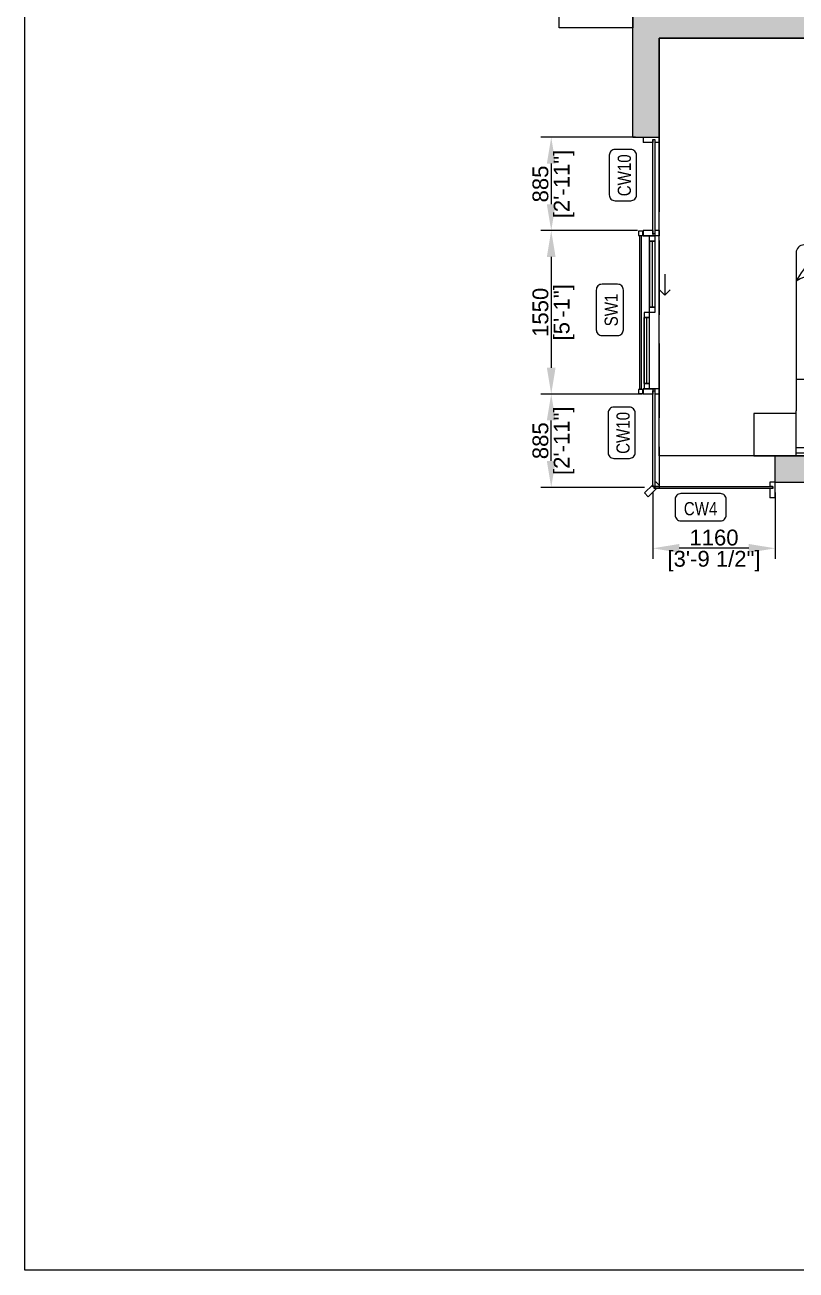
# Model space of a CAD drawing. Header units: millimetres. Extents: x 91566 to 131129, y 141753 to 207061.
# Drawn here: x 91566 to 98883, y 141753 to 153563 of the extents above; entities that cross this region are included whole.
import ezdxf
from ezdxf.enums import TextEntityAlignment as Align

# ---------------------------------------------------------------- set-up
doc = ezdxf.new("R2010")
doc.units = ezdxf.units.MM
doc.linetypes.add('Hidden Line', pattern=[978.055558, 705.555558, -272.5])
for name, color, linetype in [('A-Dimensions', 4, 'Continuous'), ('A-Elevation 10', 8, 'Continuous'), ('A-Furniture', 8, 'Continuous'), ('A-Hatch', 252, 'Continuous'), ('A-Room Boundary', 44, 'Continuous'), ('A-Text Main', 44, 'Continuous'), ('A-Window', 4, 'Continuous')]:
    doc.layers.add(name, color=color, linetype=linetype)
doc.layers.add('A-Wall', color=240, linetype='Continuous', lineweight=35)
doc.styles.add('2024-08-29_TOWER-A$0$simplex-0.8', font='simplex.shx', dxfattribs={"width": 0.8})
doc.styles.add('3BHK  WEST_UN-2$0$2024-08-30_TOWER-C$0$simplex-0.8', font='simplex.shx', dxfattribs={"width": 0.8})
doc.styles.add('ARIAL', font='ARIALN.TTF')
doc.styles.add('S', font='arial.ttf', dxfattribs={"height": 150})
doc.dimstyles.new('DIMSMALL', dxfattribs={"dimtxt": 150, "dimasz": 250, "dimexe": 100, "dimexo": 100, "dimgap": 25, "dimtad": 1, "dimdec": 0, "dimzin": 0, "dimdsep": 46, "dimtxsty": 'S', "dimcen": 0, "dimdle": 100, "dimclrd": 8, "dimclre": 8, "dimclrt": 256, "dimazin": 0, "dimtfac": 1, "dimtdec": 0, "dimtix": 1, "dimtmove": 0, "dimatfit": 3, "dimldrblk": '12_DatumFilled', "dimfxl": 1, "dimtolj": 1, "dimtzin": 0, "dimlwd": -1, "dimlwe": -1, "dimarcsym": 1})

# ---------------------------------------------------------------- blocks, each defined once
blk = doc.blocks.new('A$C0250d95e')
at = {"layer": 'A-Window', "linetype": 'Continuous'}
for p, q in [((-1050, 3020), (-1200, 3020)), ((-1200, 3020), (-1200, 2970)), ((-1110, 2970), (-1200, 2970)), ((-1110, 2995), (-1110, 2970)), ((-1090, 2995), (-1110, 2995)), ((-1090, 2995), (-1090, 2970)), ((-1050, 2970), (-1090, 2970)), ((-1050, 3020), (-1050, 2970)), ((-1200, 2135), (-1200, 2085)), ((-1110, 2135), (-1200, 2135)), ((-1110, 2135), (-1110, 2085)), ((-1090, 2135), (-1090, 2085)), ((-1050, 2135), (-1090, 2135)), ((-1050, 2135), (-1050, 2085)), ((-1090, 2085), (-1200, 2085)), ((-1200, 2085), (-1090, 2085)), ((-1110, 2085), (-1200, 2085)), ((-1140, 2035), (-1140, 1410)), ((-1115, 2035), (-1115, 1410)), ((-1050, 2085), (-1090, 2085)), ((-1090, 2035), (-1090, 1410)), ((-995, 1723), (-995, 1523)), ((-995, 1523), (-1045, 1573)), ((-995, 1523), (-945, 1573)), ((-1190, 685), (-1190, 1310)), ((-1165, 685), (-1165, 1310)), ((-1140, 685), (-1140, 1310)), ((-1090, 635), (-1200, 635)), ((-1200, 635), (-1090, 635)), ((-1200, 635), (-1200, 585)), ((-1110, 635), (-1200, 635)), ((-1110, 635), (-1110, 585)), ((-1090, 635), (-1090, 585)), ((-1050, 635), (-1090, 635)), ((-1050, 635), (-1050, 585)), ((-1110, 585), (-1200, 585)), ((-1050, 585), (-1090, 585)), ((-1110, -275), (-1188, -353)), ((-1188, -353), (-1153, -388)), ((-1075, -310), (-1153, -388)), ((-1110, -275), (-1110, -290)), ((-1090, -290), (-1110, -290)), ((-1082, -247), (-1090, -255)), ((-1090, -255), (-1090, -290)), ((-1090, -290), (-1090, -310)), ((-1055, -290), (-1090, -290)), ((-1075, -310), (-1090, -310)), ((-1082, -247), (-1047, -282)), ((-1047, -282), (-1055, -290)), ((0, -250), (0, -290)), ((50, -250), (0, -250)), ((25, -290), (0, -290)), ((0, -310), (0, -400)), ((25, -310), (0, -310)), ((25, -290), (25, -310)), ((50, -250), (50, -400)), ((50, -400), (0, -400))]:
    blk.add_line(p, q, dxfattribs=at)
at = {"layer": 'A-Window', "linetype": 'Hidden Line'}
blk.add_line((-1050, 3020), (-1050, -300), dxfattribs=at)
at = {"layer": 'A-Window', "linetype": 'Continuous', "flags": 128}
for points in [[(-1090, 2105), (-1110, 2105), (-1110, 3000), (-1090, 3000)], [(-1245, 2090), (-1205, 2090), (-1205, 2130), (-1245, 2130)], [(-1245, 2090), (-1205, 2090), (-1205, 2130), (-1245, 2130)], [(-1245, 2090), (-1205, 2090), (-1205, 2130), (-1245, 2130)], [(-1245, 2090), (-1205, 2090), (-1205, 2130), (-1245, 2130)], [(-1235, 635), (-1215, 635), (-1215, 2085), (-1235, 2085)], [(-1235, 635), (-1215, 635), (-1215, 2085), (-1235, 2085)], [(-1235, 635), (-1215, 635), (-1215, 2085), (-1235, 2085)], [(-1235, 635), (-1215, 635), (-1215, 2085), (-1235, 2085)], [(-1090, 2085), (-1090, 2035), (-1140, 2035), (-1140, 2085)], [(-1090, 2035), (-1090, 1410), (-1140, 1410), (-1140, 2035)], [(-1140, 1310), (-1140, 1360), (-1190, 1360), (-1190, 1310)], [(-1140, 685), (-1140, 1310), (-1190, 1310), (-1190, 685)], [(-1090, 1410), (-1090, 1360), (-1140, 1360), (-1140, 1410)], [(-1245, 590), (-1205, 590), (-1205, 630), (-1245, 630)], [(-1245, 590), (-1205, 590), (-1205, 630), (-1245, 630)], [(-1245, 590), (-1205, 590), (-1205, 630), (-1245, 630)], [(-1245, 590), (-1205, 590), (-1205, 630), (-1245, 630)], [(-1140, 635), (-1140, 685), (-1190, 685), (-1190, 635)], [(-1090, -295), (-1110, -295), (-1110, 615), (-1090, 615)], [(30, -290), (30, -310), (-1095, -310), (-1095, -290)]]:
    blk.add_lwpolyline(points, close=True, dxfattribs=at)
blk = doc.blocks.new('3BHK  WEST_UN-2$0$2024-08-30_TOWER-C$0$king size bed')
at = {"layer": 'A-Furniture'}
for p, q in [((-0.9, 1.925), (-0.9, 0.425)), ((0.825, 2), (-0.825, 2)), ((0.9, 0), (0.9, 1.925)), ((-0.9, 0.725), (0.9, 0.725)), ((-0.9, 0), (-0.9, 0.425)), ((0.9, 0.075), (-0.9, 0.075)), ((0, 0.075), (0, 0.025)), ((0, 0.075), (0, 0.075))]:
    blk.add_line(p, q, dxfattribs=at)
blk.add_lwpolyline([(-0.9, 1.659, -0.292894), (-0.559, 1.659, -0.292894), (-0.559, 2, 0.136668)], format="xyb", close=True, dxfattribs=at)
for points in [[(-0.732, 0.579), (-0.726, 0.574), (-0.721, 0.571), (-0.716, 0.568), (-0.711, 0.566), (-0.706, 0.565), (-0.701, 0.564), (-0.696, 0.564), (-0.691, 0.563), (-0.687, 0.563), (-0.682, 0.564), (-0.677, 0.564), (-0.672, 0.564), (-0.666, 0.565), (-0.661, 0.566), (-0.655, 0.566), (-0.648, 0.568), (-0.641, 0.569), (-0.634, 0.57), (-0.625, 0.571), (-0.616, 0.573), (-0.606, 0.574), (-0.595, 0.576), (-0.583, 0.577), (-0.569, 0.579), (-0.555, 0.58), (-0.539, 0.582), (-0.523, 0.583), (-0.506, 0.584), (-0.488, 0.585), (-0.471, 0.585), (-0.453, 0.586), (-0.437, 0.586), (-0.42, 0.586), (-0.404, 0.586), (-0.389, 0.586), (-0.375, 0.586), (-0.36, 0.585), (-0.347, 0.584), (-0.334, 0.584), (-0.321, 0.582), (-0.308, 0.581), (-0.296, 0.58), (-0.285, 0.579), (-0.273, 0.577), (-0.263, 0.576), (-0.253, 0.575), (-0.243, 0.573), (-0.235, 0.573), (-0.227, 0.572), (-0.219, 0.571), (-0.212, 0.571), (-0.205, 0.571), (-0.199, 0.571), (-0.192, 0.571), (-0.186, 0.571), (-0.179, 0.572), (-0.172, 0.572), (-0.164, 0.573), (-0.157, 0.573), (-0.15, 0.574), (-0.144, 0.574), (-0.138, 0.573), (-0.133, 0.572), (-0.129, 0.571), (-0.127, 0.568), (-0.125, 0.565), (-0.124, 0.562), (-0.124, 0.558), (-0.125, 0.553), (-0.126, 0.548), (-0.128, 0.543), (-0.129, 0.537), (-0.13, 0.531), (-0.132, 0.525), (-0.133, 0.519), (-0.134, 0.513), (-0.134, 0.506), (-0.135, 0.5), (-0.136, 0.493), (-0.136, 0.487), (-0.136, 0.48), (-0.136, 0.473), (-0.136, 0.466), (-0.136, 0.458), (-0.136, 0.45), (-0.136, 0.44), (-0.136, 0.429), (-0.136, 0.417), (-0.137, 0.403), (-0.137, 0.388), (-0.137, 0.372), (-0.138, 0.356), (-0.138, 0.339), (-0.137, 0.322), (-0.136, 0.305), (-0.135, 0.29), (-0.133, 0.275), (-0.131, 0.261), (-0.128, 0.248), (-0.125, 0.236), (-0.122, 0.225), (-0.119, 0.216), (-0.116, 0.207), (-0.114, 0.199), (-0.112, 0.193), (-0.11, 0.187), (-0.109, 0.182), (-0.109, 0.178), (-0.11, 0.175), (-0.111, 0.172), (-0.114, 0.17), (-0.117, 0.167), (-0.122, 0.165), (-0.128, 0.163), (-0.135, 0.162), (-0.143, 0.16), (-0.151, 0.158), (-0.161, 0.157), (-0.171, 0.156), (-0.181, 0.156), (-0.193, 0.156), (-0.204, 0.156), (-0.217, 0.156), (-0.229, 0.156), (-0.243, 0.157), (-0.257, 0.158), (-0.271, 0.159), (-0.287, 0.159), (-0.302, 0.16), (-0.319, 0.161), (-0.335, 0.162), (-0.352, 0.162), (-0.368, 0.163), (-0.383, 0.164), (-0.398, 0.165), (-0.412, 0.166), (-0.425, 0.167), (-0.436, 0.167), (-0.447, 0.168), (-0.457, 0.169), (-0.467, 0.17), (-0.476, 0.171), (-0.486, 0.173), (-0.496, 0.174), (-0.506, 0.175), (-0.517, 0.176), (-0.528, 0.177), (-0.539, 0.178), (-0.55, 0.178), (-0.561, 0.179), (-0.572, 0.18), (-0.582, 0.18), (-0.592, 0.18), (-0.601, 0.18), (-0.61, 0.18), (-0.619, 0.18), (-0.627, 0.179), (-0.635, 0.178), (-0.644, 0.177), (-0.652, 0.176), (-0.661, 0.175), (-0.67, 0.174), (-0.678, 0.173), (-0.686, 0.172), (-0.694, 0.172), (-0.7, 0.172), (-0.706, 0.173), (-0.711, 0.174), (-0.714, 0.176), (-0.716, 0.179), (-0.717, 0.182), (-0.717, 0.186), (-0.717, 0.19), (-0.716, 0.194), (-0.714, 0.199), (-0.713, 0.203), (-0.711, 0.207), (-0.709, 0.212), (-0.708, 0.216), (-0.706, 0.22), (-0.705, 0.224), (-0.704, 0.228), (-0.702, 0.232), (-0.702, 0.236), (-0.701, 0.24), (-0.701, 0.245), (-0.701, 0.249), (-0.701, 0.254), (-0.701, 0.258), (-0.702, 0.263), (-0.702, 0.269), (-0.703, 0.274), (-0.703, 0.28), (-0.703, 0.287), (-0.704, 0.293), (-0.704, 0.3), (-0.705, 0.307), (-0.705, 0.313), (-0.706, 0.32), (-0.707, 0.327), (-0.707, 0.334), (-0.708, 0.341), (-0.709, 0.348), (-0.709, 0.354), (-0.71, 0.361), (-0.71, 0.368), (-0.711, 0.375), (-0.711, 0.381), (-0.711, 0.388), (-0.711, 0.395), (-0.71, 0.402), (-0.71, 0.409), (-0.709, 0.417), (-0.709, 0.424), (-0.709, 0.431), (-0.709, 0.438), (-0.709, 0.446), (-0.71, 0.454), (-0.712, 0.465), (-0.714, 0.478), (-0.717, 0.495), (-0.72, 0.517), (-0.725, 0.544), (-0.732, 0.579)], [(0.103, 0.579), (0.109, 0.574), (0.114, 0.571), (0.119, 0.568), (0.124, 0.566), (0.129, 0.565), (0.134, 0.564), (0.139, 0.564), (0.144, 0.563), (0.148, 0.563), (0.153, 0.564), (0.158, 0.564), (0.163, 0.564), (0.169, 0.565), (0.174, 0.566), (0.18, 0.566), (0.187, 0.568), (0.194, 0.569), (0.201, 0.57), (0.21, 0.571), (0.219, 0.573), (0.229, 0.574), (0.24, 0.576), (0.252, 0.577), (0.266, 0.579), (0.28, 0.58), (0.296, 0.582), (0.312, 0.583), (0.329, 0.584), (0.347, 0.585), (0.364, 0.585), (0.382, 0.586), (0.398, 0.586), (0.415, 0.586), (0.431, 0.586), (0.446, 0.586), (0.46, 0.586), (0.475, 0.585), (0.488, 0.584), (0.501, 0.584), (0.514, 0.582), (0.527, 0.581), (0.539, 0.58), (0.55, 0.579), (0.562, 0.577), (0.572, 0.576), (0.582, 0.575), (0.592, 0.573), (0.6, 0.573), (0.608, 0.572), (0.616, 0.571), (0.623, 0.571), (0.63, 0.571), (0.636, 0.571), (0.643, 0.571), (0.649, 0.571), (0.656, 0.572), (0.663, 0.572), (0.671, 0.573), (0.678, 0.573), (0.685, 0.574), (0.691, 0.574), (0.697, 0.573), (0.702, 0.572), (0.706, 0.571), (0.708, 0.568), (0.71, 0.565), (0.711, 0.562), (0.711, 0.558), (0.71, 0.553), (0.709, 0.548), (0.707, 0.543), (0.706, 0.537), (0.705, 0.531), (0.703, 0.525), (0.702, 0.519), (0.701, 0.513), (0.701, 0.506), (0.7, 0.5), (0.699, 0.493), (0.699, 0.487), (0.699, 0.48), (0.699, 0.473), (0.699, 0.466), (0.699, 0.458), (0.699, 0.45), (0.699, 0.44), (0.699, 0.429), (0.699, 0.417), (0.698, 0.403), (0.698, 0.388), (0.698, 0.372), (0.697, 0.356), (0.697, 0.339), (0.698, 0.322), (0.699, 0.305), (0.7, 0.29), (0.702, 0.275), (0.704, 0.261), (0.707, 0.248), (0.71, 0.236), (0.713, 0.225), (0.716, 0.216), (0.719, 0.207), (0.721, 0.199), (0.723, 0.193), (0.725, 0.187), (0.726, 0.182), (0.726, 0.178), (0.725, 0.175), (0.724, 0.172), (0.721, 0.17), (0.718, 0.167), (0.713, 0.165), (0.707, 0.163), (0.7, 0.162), (0.692, 0.16), (0.684, 0.158), (0.674, 0.157), (0.664, 0.156), (0.654, 0.156), (0.642, 0.156), (0.631, 0.156), (0.618, 0.156), (0.606, 0.156), (0.592, 0.157), (0.578, 0.158), (0.564, 0.159), (0.548, 0.159), (0.533, 0.16), (0.516, 0.161), (0.5, 0.162), (0.483, 0.162), (0.467, 0.163), (0.452, 0.164), (0.437, 0.165), (0.423, 0.166), (0.41, 0.167), (0.399, 0.167), (0.388, 0.168), (0.378, 0.169), (0.368, 0.17), (0.359, 0.171), (0.349, 0.173), (0.339, 0.174), (0.329, 0.175), (0.318, 0.176), (0.307, 0.177), (0.296, 0.178), (0.285, 0.178), (0.274, 0.179), (0.263, 0.18), (0.253, 0.18), (0.243, 0.18), (0.234, 0.18), (0.225, 0.18), (0.216, 0.18), (0.208, 0.179), (0.2, 0.178), (0.191, 0.177), (0.183, 0.176), (0.174, 0.175), (0.165, 0.174), (0.157, 0.173), (0.149, 0.172), (0.141, 0.172), (0.135, 0.172), (0.129, 0.173), (0.124, 0.174), (0.121, 0.176), (0.119, 0.179), (0.118, 0.182), (0.118, 0.186), (0.118, 0.19), (0.119, 0.194), (0.121, 0.199), (0.122, 0.203), (0.124, 0.207), (0.126, 0.212), (0.127, 0.216), (0.129, 0.22), (0.13, 0.224), (0.131, 0.228), (0.133, 0.232), (0.133, 0.236), (0.134, 0.24), (0.134, 0.245), (0.134, 0.249), (0.134, 0.254), (0.134, 0.258), (0.133, 0.263), (0.133, 0.269), (0.132, 0.274), (0.132, 0.28), (0.132, 0.287), (0.131, 0.293), (0.131, 0.3), (0.13, 0.307), (0.13, 0.313), (0.129, 0.32), (0.128, 0.327), (0.128, 0.334), (0.127, 0.341), (0.126, 0.348), (0.126, 0.354), (0.125, 0.361), (0.125, 0.368), (0.124, 0.375), (0.124, 0.381), (0.124, 0.388), (0.124, 0.395), (0.125, 0.402), (0.125, 0.409), (0.126, 0.417), (0.126, 0.424), (0.126, 0.431), (0.126, 0.438), (0.126, 0.446), (0.125, 0.454), (0.123, 0.465), (0.121, 0.478), (0.118, 0.495), (0.115, 0.517), (0.11, 0.544), (0.103, 0.579)], [(0.9, 0.025), (-0.9, 0.025)], [(-0.9, 0), (0.9, 0)]]:
    blk.add_lwpolyline(points, dxfattribs=at)
for centre, radius, start, end in [((-0.825, 1.925), 0.075, 90, 180), ((0.825, 1.925), 0.075, 360, 90), ((-0.312, 0.406), 0.142, 7.3413, 90.47), ((0.523, 0.406), 0.142, 7.3413, 90.47), ((-0.545, 0.36), 0.139, 177.3191, 272.6809), ((0.29, 0.36), 0.139, 177.3191, 272.6809)]:
    blk.add_arc(centre, radius, start, end, dxfattribs=at)
at = {"layer": 'A-Furniture', "ltscale": 5, "insert": (-0.336, 1.937), "char_height": 0.1, "width": 1.16315, "attachment_point": 1, "style": '3BHK  WEST_UN-2$0$2024-08-30_TOWER-C$0$simplex-0.8'}
blk.add_mtext('5\'10\'\' X 6\'-6"', dxfattribs=at)
blk = doc.blocks.new('2024-08-29_TOWER-A$0$WNTG')
at = {"layer": 'A-Text Main'}
blk.add_lwpolyline([(-188, 246), (188, 246, -0.414214), (243, 191), (243, 43, -0.414214), (188, -12), (-188, -12, -0.414214), (-243, 43), (-243, 191, -0.414214)], format="xyb", close=True, dxfattribs=at)
at = {"layer": 'A-Text Main', "style": '2024-08-29_TOWER-A$0$simplex-0.8', "width": 0.8}
blk.add_attdef('WNTG', text='', height=150, dxfattribs=at).set_placement((-2, 43), align=Align.CENTER)
blk = doc.blocks.new('Unit_5')
at = {"layer": 'A-Hatch', "linetype": 'Continuous'}
h = blk.add_hatch(color=256, dxfattribs=at)
h.dxf.hatch_style = 1
h.paths.add_polyline_path([(-5472, -4705), (-5471, -4705), (-5272, -4705), (-5272, -250), (-3701, -250), (-3701, 0), (-5472, 0)])
h.paths.add_polyline_path([(0, -2528), (-251, -2528), (-251, -250), (-1851, -250), (-1851, 0), (0, 0)])
h.paths.add_polyline_path([(0, -3728), (-251, -3728), (-252, -4505), (-4112, -4505), (-4112, -4705), (-252, -4705), (-252, -5390), (-2, -5390)])
h.paths.add_polyline_path([(-3912, -10430), (-3912, -5705), (-4112, -5705), (-4112, -10630), (-252, -10630), (-252, -16800), (-2, -16800), (-2, -10430), (-1242, -10430), (-1492, -10430)])
h.paths.add_polyline_path([(-2, -7840), (-2, -6290), (-252, -6290), (-251, -7840)], flags=17)
h.paths.add_polyline_path([(-3742, -16550), (-3242, -16550), (-3242, -16800), (-4842, -16800), (-4842, -16550), (-3942, -16550), (-3942, -12590), (-6537, -12590), (-6537, -12390), (-3742, -12390)])
h.paths.add_polyline_path([(-10802, -13530), (-11052, -13530), (-11052, -12340), (-8402, -12340), (-8152, -12340), (-8152, -12390), (-7537, -12390), (-7537, -12590), (-8147, -12590), (-10802, -12590)])
h.paths.add_polyline_path([(-5592, -16550), (-9702, -16550), (-9702, -16800), (-5592, -16800)])
h.paths.add_polyline_path([(-8147, -4505), (-8147, -4705), (-10802, -4705), (-10802, -5680), (-11052, -5680), (-11052, -3850), (-10802, -3850), (-10802, -4505)])
h.paths.add_polyline_path([(-8152, -8330), (-8152, -5705), (-8352, -5705), (-8352, -8080), (-11052, -8080), (-11052, -8330)])
at = {"layer": 'A-Elevation 10'}
blk.add_lwpolyline([(-11751, -12490), (-11752, -4590), (-11052, -4590), (-11052, -4740), (-11552, -4740), (-11551, -12340), (-11052, -12340), (-11052, -12490), (-11751, -12490)], dxfattribs=at)
at = {"layer": 'A-Furniture'}
blk.add_lwpolyline([(-9902, -16150), (-9902, -16550), (-9502, -16550), (-9502, -16150)], close=True, dxfattribs=at)
at = {"layer": 'A-Room Boundary', "linetype": 'Continuous'}
blk.add_lwpolyline([(-10802, -12590), (-6537, -12590), (-6537, -16550), (-10802, -16550)], close=True, dxfattribs=at)
at = {"layer": 'A-Wall', "lineweight": -3}
for points in [[(-10802, -13530), (-11052, -13530), (-11052, -12340), (-8402, -12340), (-8152, -12340), (-8152, -12390), (-7537, -12390), (-7537, -12590), (-8147, -12590), (-10802, -12590)], [(-5592, -16550), (-9702, -16550), (-9702, -16800), (-5592, -16800)]]:
    blk.add_lwpolyline(points, close=True, dxfattribs=at)
at = {"layer": 'A-Furniture', "ltscale": 600, "xscale": 1000, "yscale": 1000, "zscale": 1000}
blk.add_blockref('3BHK  WEST_UN-2$0$2024-08-30_TOWER-C$0$king size bed', (-8602, -16550), dxfattribs=at)
at = {"layer": 'A-Text Main'}
ref = blk.add_blockref('2024-08-29_TOWER-A$0$WNTG', (-11262, -13888), dxfattribs=dict(at, xscale=-1, rotation=270))
ref.add_attrib('WNTG', 'CW10', dxfattribs={"height": 125, "rotation": 90, "style": 'ARIAL'}).set_placement((-11069, -13890), align=Align.CENTER)
ref = blk.add_blockref('2024-08-29_TOWER-A$0$WNTG', (-11386, -15166), dxfattribs=dict(at, xscale=-1, rotation=270))
ref.add_attrib('WNTG', 'SW1', dxfattribs={"height": 125, "rotation": 90, "style": 'ARIAL'}).set_placement((-11193, -15167), align=Align.CENTER)
ref = blk.add_blockref('2024-08-29_TOWER-A$0$WNTG', (-11274, -16332), dxfattribs=dict(at, xscale=-1, rotation=270))
ref.add_attrib('WNTG', 'CW10', dxfattribs={"height": 125, "rotation": 90, "style": 'ARIAL'}).set_placement((-11081, -16333), align=Align.CENTER)
ref = blk.add_blockref('2024-08-29_TOWER-A$0$WNTG', (-10407, -16921), dxfattribs=dict(at, xscale=-1, rotation=180))
ref.add_attrib('WNTG', 'CW4', dxfattribs={"height": 125, "style": 'ARIAL'}).set_placement((-10408, -17114), align=Align.CENTER)
at = {"layer": 'A-Window'}
blk.add_blockref('A$C0250d95e', (-9752, -16550), dxfattribs=at)
blk = doc.blocks.new('*D148')
at = {"layer": 'A-Dimensions', "color": 8, "transparency": 16777216}
for p, q in [((97359, 152497), (96460, 152497)), ((96560, 152247), (96560, 151862)), ((97379, 151612), (96460, 151612))]:
    blk.add_line(p, q, dxfattribs=at)
for points in [[(96518, 152247), (96601, 152247), (96560, 152497)], [(96518, 151862), (96601, 151862), (96560, 151612)]]:
    blk.add_solid(points, dxfattribs=at)
at = {"layer": 'Defpoints', "color": 0, "transparency": 16777216}
for p in [(97459, 152497), (96560, 151612), (97479, 151612)]:
    blk.add_point(p, dxfattribs=at)
at = {"layer": 'A-Dimensions', "lineweight": 30, "transparency": 16777216, "char_height": 150, "attachment_point": 5, "rotation": 90, "style": 'S'}
for s, insert in [('\\A1;[2\'-11"]', (96681, 152054)), ('\\A1;885', (96458, 152054))]:
    blk.add_mtext(s, dxfattribs=dict(at, insert=insert))
blk = doc.blocks.new('12_DatumFilled')
at = {"color": 8, "linetype": 'ByBlock'}
blk.add_solid([(0, 0.577), (-1, 0), (0, -0.577)], dxfattribs=at)
blk = doc.blocks.new('*D149')
at = {"layer": 'A-Dimensions', "color": 8, "transparency": 16777216}
for p, q in [((97379, 151612), (96460, 151612)), ((96560, 151362), (96560, 150312)), ((97366, 150062), (96460, 150062))]:
    blk.add_line(p, q, dxfattribs=at)
for points in [[(96518, 151362), (96601, 151362), (96560, 151612)], [(96518, 150312), (96601, 150312), (96560, 150062)]]:
    blk.add_solid(points, dxfattribs=at)
at = {"layer": 'Defpoints', "color": 0, "transparency": 16777216}
for p in [(97479, 151612), (96560, 150062), (97466, 150062)]:
    blk.add_point(p, dxfattribs=at)
at = {"layer": 'A-Dimensions', "lineweight": 30, "transparency": 16777216, "char_height": 150, "attachment_point": 5, "rotation": 90, "style": 'S'}
for s, insert in [('\\A1;1550', (96458, 150837)), ('\\A1;[5\'-1"]', (96681, 150837))]:
    blk.add_mtext(s, dxfattribs=dict(at, insert=insert))
blk = doc.blocks.new('*D150')
at = {"layer": 'A-Dimensions', "color": 8, "transparency": 16777216}
for p, q in [((97424, 150062), (96460, 150062)), ((96560, 149427), (96560, 149812)), ((97444, 149177), (96460, 149177))]:
    blk.add_line(p, q, dxfattribs=at)
for points in [[(96518, 149812), (96601, 149812), (96560, 150062)], [(96518, 149427), (96601, 149427), (96560, 149177)]]:
    blk.add_solid(points, dxfattribs=at)
at = {"layer": 'Defpoints', "color": 0, "transparency": 16777216}
for p in [(96560, 150062), (97524, 150062), (97544, 149177)]:
    blk.add_point(p, dxfattribs=at)
at = {"layer": 'A-Dimensions', "lineweight": 30, "transparency": 16777216, "char_height": 150, "attachment_point": 5, "rotation": 90, "style": 'S'}
for s, insert in [('\\A1;[2\'-11"]', (96681, 149619)), ('\\A1;885', (96458, 149619))]:
    blk.add_mtext(s, dxfattribs=dict(at, insert=insert))
blk = doc.blocks.new('*D151')
at = {"layer": 'A-Dimensions', "color": 8, "transparency": 16777216}
for p, q in [((97524, 149127), (97524, 148499)), ((98684, 149127), (98684, 148499)), ((98434, 148599), (97774, 148599))]:
    blk.add_line(p, q, dxfattribs=at)
for points in [[(97774, 148640), (97774, 148557), (97524, 148599)], [(98434, 148640), (98434, 148557), (98684, 148599)]]:
    blk.add_solid(points, dxfattribs=at)
at = {"layer": 'Defpoints', "color": 0, "transparency": 16777216}
for p in [(97524, 149227), (98684, 149227), (97524, 148599)]:
    blk.add_point(p, dxfattribs=at)
at = {"layer": 'A-Dimensions', "lineweight": 30, "transparency": 16777216, "char_height": 150, "attachment_point": 5, "style": 'S'}
for s, insert in [('\\A1;1160', (98104, 148700)), ('\\A1;[3\'-9 1/2"]', (98104, 148477))]:
    blk.add_mtext(s, dxfattribs=dict(at, insert=insert))

msp = doc.modelspace()

# ---------------------------------------------------------------- block references
at = {"layer": 'A-Elevation 10', "linetype": 'Continuous'}
msp.add_blockref('Unit_5', (108384.7, 166026.5), dxfattribs=at)

# ---------------------------------------------------------------- next in the draw order: linework, layer by layer
at = {"linetype": 'Continuous'}
msp.add_lwpolyline([(91566.1, 207061.4), (131129.2, 207061.4), (131129.2, 141753.3), (91566.1, 141753.3)], close=True, dxfattribs=at)

# ---------------------------------------------------------------- next in the draw order: dimensions: what is measured, and where the dimension line sits
at = {"layer": 'A-Dimensions', "lineweight": 30}
for base, p1, p2, picture, middle in [((96559.8, 151611.6), (97458.6, 152496.6), (97478.6, 151611.6), '*D148', (96559.8, 152054.1)), ((96559.8, 150061.6), (97478.6, 151611.6), (97466.5, 150061.6), '*D149', (96559.8, 150836.6)), ((96559.8, 150061.6), (97544, 149176.5), (97523.6, 150061.6), '*D150', (96559.8, 149619))]:
    dim = msp.add_linear_dim(base=base, p1=p1, p2=p2, angle=90, dimstyle='DIMSMALL', override={"dimpost": '\\X'}, dxfattribs=at)
    dim.commit()
    dim.dimension.update_dxf_attribs({"geometry": picture, "text_midpoint": middle})
dim = msp.add_linear_dim(base=(97523.6, 148598.8), p1=(98683.6, 149226.6), p2=(97523.6, 149226.6), dimstyle='DIMSMALL', override={"dimpost": '\\X'}, dxfattribs=at)
dim.commit()
dim.dimension.update_dxf_attribs({"geometry": '*D151', "text_midpoint": (98103.6, 148598.8)})

doc.saveas('drawing.dxf')
